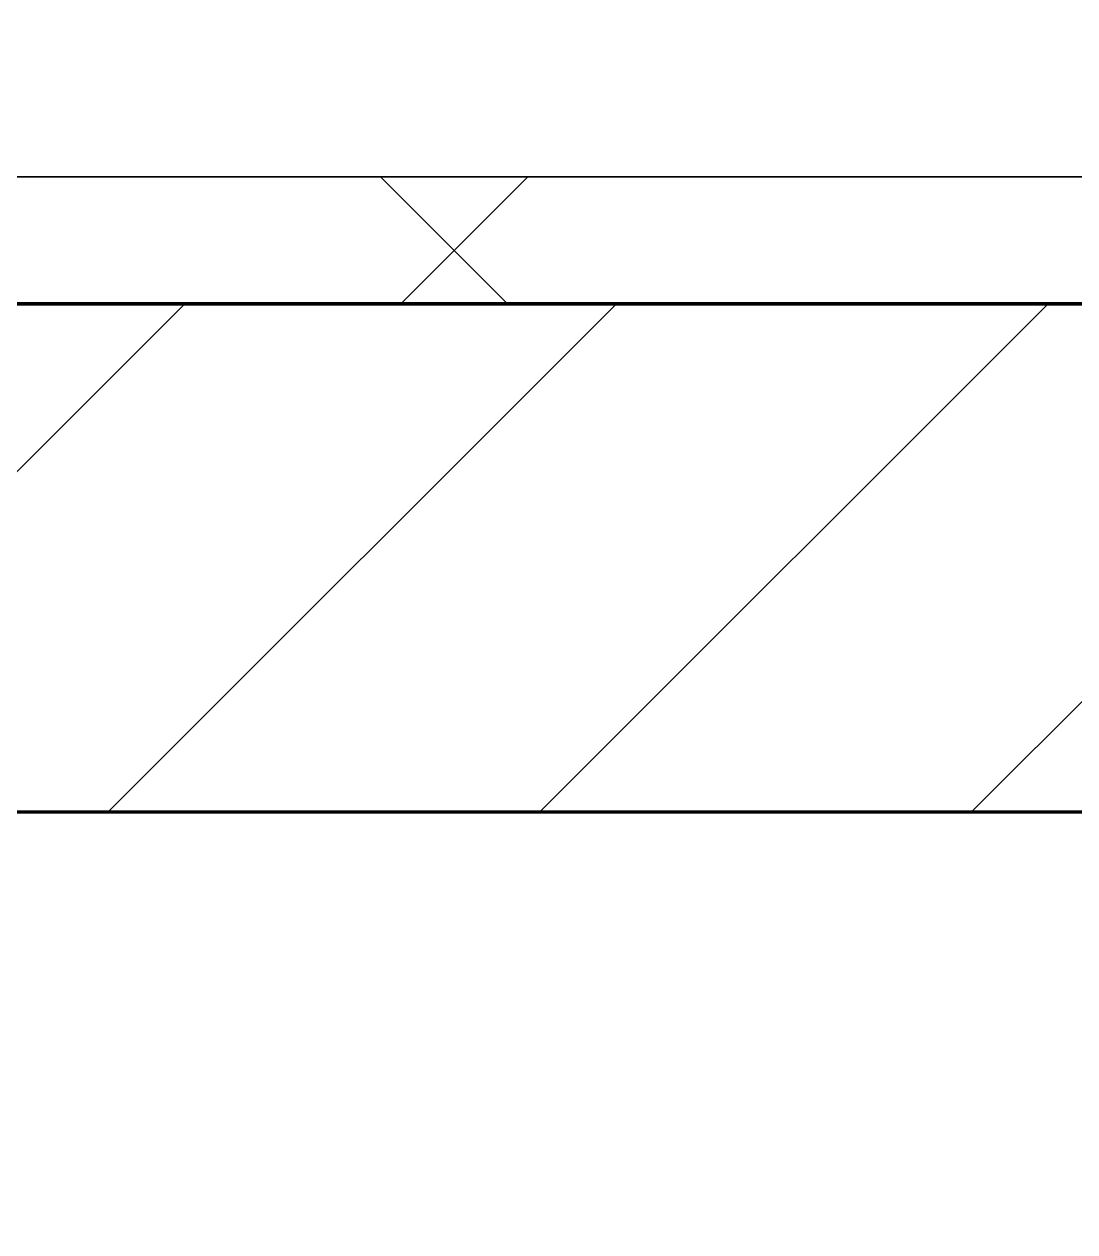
# Model space of a CAD drawing. Header units: millimetres. Extents: x -726012 to -647389, y -20772 to 18805.
# Drawn here: x -720569.3 to -720156.1, y 2584 to 3059 of the extents above; entities that cross this region are included whole.
import ezdxf
from ezdxf.xclip import XClip

# ---------------------------------------------------------------- set-up
doc = ezdxf.new("R2010")
doc.units = ezdxf.units.MM
doc.header["$XCLIPFRAME"] = 0
for name, color, linetype, lineweight in [('A-GLAZ-CURT', 2, 'Continuous', 9), ('A-WALL', 5, 'Continuous', 35), ('A-WALL-FNSH', 2, 'Continuous', 35), ('A-WALL-PATT', 1, 'Continuous', 35)]:
    doc.layers.add(name, color=color, linetype=linetype, lineweight=lineweight)
doc.layers.add('A11_ALU.SOLID SHEET', color=2, linetype='Continuous')

# ---------------------------------------------------------------- blocks, each defined once
blk = doc.blocks.new('PPLS-PP19_Custom Tile Pattern - Custom Tile Pattern-V36-4233-01 ENLARGED MULTI-PURPOSE LEVEL - REFLECTED CEILING PLAN - SHEET 4')
at = {"layer": 'A-GLAZ-CURT'}
for p, q in [((-300, 0), (300, 0)), ((300, 0), (-300, 0)), ((195.99, 0), (213.31, 0)), ((213.31, 0), (195.99, 0)), ((230.06, 0), (300, 0)), ((-300, -50), (300, -50)), ((300, -50), (-300, -50))]:
    blk.add_line(p, q, dxfattribs=at)
for points, knots in [([(-15.19, 0), (-13.07, 0), (7.48, 0), (42.82, 0), (88.72, 0), (120.63, 0), (138.28, 0), (138.53, 0)], [-461.142613, -461.142613, -461.142613, -461.142613, -429.606584, -390.253598, -346.313304, -291.370682, -290.5735, -290.5735, -290.5735, -290.5735]), ([(27.89, 0), (29.09, 0), (33.4, 0), (48.37, 0), (71.92, 0), (100.57, 0), (116.36, 0), (128.63, 0), (128.95, 0)], [-147.777612, -147.777612, -147.777612, -147.777612, -135.792042, -118.513713, -97.899267, -63.759246, -39.050993, -35.895543, -35.895543, -35.895543, -35.895543]), ([(136.44, 0), (121.66, 0), (86.93, 0), (51.16, 0), (31.18, 0)], [-106.750556, -106.750556, -106.750556, -106.750556, -59.610984, 0, 0, 0, 0]), ([(36.29, 0), (37.77, 0), (48.82, 0), (64.79, 0), (95.91, 0), (124.45, 0), (132.42, 0), (134.6, 0)], [-314.598523, -314.598523, -314.598523, -314.598523, -305.899624, -287.17622, -249.500363, -194.761443, -152.241002, -152.241002, -152.241002, -152.241002]), ([(114.39, 0), (114.2, 0), (112.08, 0), (105.42, 0), (94.78, 0), (90.68, 0), (88.44, 0)], [-8148.58938, -8148.58938, -8148.58938, -8148.58938, -8105.191388, -7723.759874, -7531.75727, -7313.902576, -7313.902576, -7313.902576, -7313.902576]), ([(156.8, 0), (152.59, 0), (139.6, 0), (114.81, 0), (94.22, 0), (88.54, 0)], [-496.308466, -496.308466, -496.308466, -496.308466, -458.593899, -401.860199, -381.017509, -381.017509, -381.017509, -381.017509]), ([(94.4, 0), (94.4, 0), (94.64, 0), (99.11, 0), (108.97, 0), (120.79, 0), (137.98, 0), (149.73, 0), (155.75, 0)], [-2348.345796, -2348.345796, -2348.345796, -2348.345796, -2310.419338, -2233.599744, -2052.234781, -1843.028543, -1530.39897, -1193.047058, -1193.047058, -1193.047058, -1193.047058]), ([(129.02, 0), (129.02, 0), (124.41, 0), (122.35, 0), (114.96, 0), (108.04, 0), (103.09, 0)], [-35.386604, -35.386604, -35.386604, -35.386604, -31.430235, -22.807238, -15.488593, 0, 0, 0, 0]), ([(155.85, 0), (154.77, 0), (150.5, 0), (143.29, 0), (134.04, 0), (126.24, 0), (118.6, 0), (114.23, 0), (111.98, 0), (105.66, 0), (105.23, 0), (105.23, 0)], [-10207.180381, -10207.180381, -10207.180381, -10207.180381, -10098.273015, -9847.788484, -9677.714971, -9567.007022, -9453.21225, -9220.200448, -9012.77275, -8966.157302, -8929.495943, -8929.495943, -8929.495943, -8929.495943]), ([(105.26, 0), (105.52, 0), (111.01, 0), (112.65, 0), (113.59, 0)], [-8920.561005, -8920.561005, -8920.561005, -8920.561005, -8814.835624, -8577.462505, -8577.462505, -8577.462505, -8577.462505]), ([(128.58, 0), (128.8, 0), (130.16, 0), (139.26, 0), (152.67, 0), (161.24, 0), (162.19, 0), (162.75, 0)], [-633.326174, -633.326174, -633.326174, -633.326174, -627.736123, -618.981161, -602.094757, -592.980799, -581.414464, -581.414464, -581.414464, -581.414464]), ([(137.1, 0), (136, 0), (133.64, 0), (129.87, 0), (129.11, 0)], [-670.405967, -670.405967, -670.405967, -670.405967, -651.020627, -640.742133, -640.742133, -640.742133, -640.742133]), ([(156.77, 0), (158.18, 0), (169.64, 0), (185.23, 0), (193.62, 0), (194.69, 0), (194.79, 0)], [-1173.996678, -1173.996678, -1173.996678, -1173.996678, -1095.004608, -529.74427, -295.064701, -265.121568, -265.121568, -265.121568, -265.121568]), ([(168.37, 0), (167.68, 0), (164.96, 0), (161.13, 0), (157.72, 0)], [-543.375029, -543.375029, -543.375029, -543.375029, -530.793311, -499.095705, -499.095705, -499.095705, -499.095705]), ([(193.8, 0), (193.33, 0), (190.11, 0), (183.13, 0), (171, 0), (161.95, 0), (161.28, 0), (158.35, 0), (157.85, 0), (157.77, 0)], [-11665.349007, -11665.349007, -11665.349007, -11665.349007, -11565.880756, -11105.624034, -10839.086983, -10768.332124, -10666.779182, -10580.760289, -10550.278881, -10550.278881, -10550.278881, -10550.278881]), ([(292.32, 0), (281.4, 0), (251.65, 0), (207.11, 0), (177.41, 0), (159.34, 0), (158.33, 0), (158.3, 0)], [-277.543685, -277.543685, -277.543685, -277.543685, -244.693688, -187.987675, -143.776725, -129.632772, -123.352749, -123.352749, -123.352749, -123.352749]), ([(159.07, 0), (159.13, 0), (160.84, 0), (165.21, 0), (174.15, 0), (185.98, 0), (208.82, 0), (219.42, 0), (230.06, 0)], [-115.643202, -115.643202, -115.643202, -115.643202, -114.681583, -87.660824, -65.295536, -41.623857, -24.459831, 0, 0, 0, 0]), ([(162.75, 0), (165.4, 0), (170.91, 0), (172.61, 0), (172.61, 0)], [-111.264224, -111.264224, -111.264224, -111.264224, -56.742688, -19.085662, -19.085662, -19.085662, -19.085662]), ([(247.1, 0), (246.76, 0), (245.04, 0), (238.34, 0), (226.56, 0), (221.1, 0), (200.27, 0), (182.99, 0), (174.27, 0), (169.67, 0), (168.99, 0)], [-9649.085549, -9649.085549, -9649.085549, -9649.085549, -9581.591397, -9406.094246, -9221.510254, -9016.44624, -8717.832359, -8253.978395, -8152.463617, -8069.855175, -8069.855175, -8069.855175, -8069.855175]), ([(215.22, 0), (214.62, 0), (210.55, 0), (203.98, 0), (187.54, 0), (175.3, 0), (169.49, 0)], [-203.825446, -203.825446, -203.825446, -203.825446, -198.527383, -184.406837, -162.427601, -142.916156, -142.916156, -142.916156, -142.916156]), ([(171.51, 0), (176.48, 0), (193.23, 0), (201.73, 0), (208.81, 0), (213.9, 0), (241.96, 0), (266.73, 0), (281.71, 0), (289.39, 0), (292.44, 0), (293.37, 0)], [-7971.819559, -7971.819559, -7971.819559, -7971.819559, -7784.112253, -7606.717214, -7289.299508, -7042.621073, -6582.165592, -6068.460911, -5766.029927, -5566.724884, -5463.307426, -5463.307426, -5463.307426, -5463.307426]), ([(172.07, 0), (177.66, 0), (187.87, 0), (201.08, 0), (207.47, 0), (213.96, 0), (215.11, 0)], [-255.364076, -255.364076, -255.364076, -255.364076, -237.955587, -223.92608, -215.862851, -208.75215, -208.75215, -208.75215, -208.75215]), ([(300, 0), (288.22, 0), (262, 0), (230.43, 0), (219.94, 0), (219.02, 0)], [-12528.858583, -12528.858583, -12528.858583, -12528.858583, -11905.454923, -11162.864862, -10856.732305, -10856.732305, -10856.732305, -10856.732305]), ([(219.9, 0), (220.86, 0), (227.84, 0), (242.06, 0), (246.54, 0), (246.96, 0)], [-10670.940496, -10670.940496, -10670.940496, -10670.940496, -10511.382485, -9925.173265, -9834.877357, -9834.877357, -9834.877357, -9834.877357]), ([(284.76, 0), (284.76, 0), (285.09, 0), (287.47, 0), (293.59, 0), (297.76, 0), (300, 0)], [-4110.630118, -4110.630118, -4110.630118, -4110.630118, -4053.389046, -3959.664717, -3862.421465, -3746.95702, -3746.95702, -3746.95702, -3746.95702]), ([(293.34, 0), (292.14, 0), (289.12, 0), (285.38, 0), (284.87, 0)], [-4539.118746, -4539.118746, -4539.118746, -4539.118746, -4358.271401, -4143.037883, -4143.037883, -4143.037883, -4143.037883]), ([(293.45, 0), (295.06, 0), (296.91, 0), (297.86, 0), (298.09, 0)], [-5460.501126, -5460.501126, -5460.501126, -5460.501126, -5280.360606, -5199.253518, -5199.253518, -5199.253518, -5199.253518])]:
    blk.add_open_spline(points, degree=3, knots=knots, dxfattribs=at)
for points in [[(168.74, 0), (168.74, 0), (169.81, 0), (171.51, 0)], [(195.11, 0), (194.91, 0), (194.44, 0), (193.8, 0)], [(300, 0), (297.81, 0), (295.62, 0), (293.43, 0)], [(297.38, 0), (296.48, 0), (295.15, 0), (293.44, 0)]]:
    blk.add_open_spline(points, degree=3, dxfattribs=at)
blk = doc.blocks.new('PPLS-PP19_Custom Tile Pattern - Custom Tile Pattern-V37-4233-01 ENLARGED MULTI-PURPOSE LEVEL - REFLECTED CEILING PLAN - SHEET 4')
at = {"layer": 'A-GLAZ-CURT'}
for p, q in [((-300, 0), (300, 0)), ((300, 0), (-300, 0)), ((-293.07, 0), (-275.75, 0)), ((-275.75, 0), (-293.07, 0)), ((-222.32, 0), (-205, 0)), ((-205, 0), (-222.32, 0)), ((-300, -50), (300, -50)), ((300, -50), (-300, -50))]:
    blk.add_line(p, q, dxfattribs=at)
at = {"layer": 'A-GLAZ-CURT', "flags": 128}
for points in [[(-300, 0), (-291.56, 0), (-283.3, 0), (-275.2, 0), (-267.26, 0), (-259.45, 0), (-251.77, 0), (-244.2, 0), (-236.74, 0), (-229.36, 0), (-222.06, 0), (-214.83, 0), (-207.71, 0), (-200.76, 0), (-194.02, 0), (-187.54, 0), (-181.38, 0), (-175.58, 0), (-170.25, 0)], [(-169.9, 0), (-174.47, 0), (-179.49, 0), (-184.81, 0), (-190.44, 0), (-196.37, 0), (-202.58, 0), (-209.04, 0), (-215.73, 0), (-222.63, 0), (-229.72, 0), (-236.97, 0), (-244.39, 0), (-251.96, 0), (-259.67, 0), (-267.51, 0), (-275.48, 0), (-283.55, 0), (-291.73, 0), (-300, 0)], [(-169.88, 0), (-165.64, 0), (-162.01, 0), (-159.53, 0), (-157.46, 0), (-154.52, 0), (-149.42, 0), (-141.84, 0), (-132.81, 0), (-126.08, 0)], [(-125.17, 0), (-128.55, 0), (-134.16, 0), (-140.03, 0), (-145.5, 0), (-150.63, 0), (-155.53, 0), (-160.27, 0), (-164.95, 0), (-169.65, 0)]]:
    blk.add_lwpolyline(points, dxfattribs=at)
at = {"layer": 'A-GLAZ-CURT'}
for points, knots in [([(-300, 0), (-284.65, 0), (-236.57, 0), (-174.61, 0), (-129.95, 0), (-112.43, 0), (-104.46, 0), (-101.61, 0)], [-5323.127839, -5323.127839, -5323.127839, -5323.127839, -4502.809032, -2700.551212, -1002.059161, -460.363443, -229.767845, -229.767845, -229.767845, -229.767845]), ([(-101.94, 0), (-111.77, 0), (-143.96, 0), (-202.69, 0), (-262.56, 0), (-294.48, 0), (-300, 0)], [-18185.849118, -18185.849118, -18185.849118, -18185.849118, -17136.203329, -15131.813646, -13729.592194, -13439.944408, -13439.944408, -13439.944408, -13439.944408]), ([(-137.88, 0), (-140.56, 0), (-147.66, 0), (-147.69, 0), (-158.72, 0), (-174.02, 0), (-185.59, 0), (-209.77, 0), (-232.01, 0), (-255.22, 0), (-262.59, 0), (-264.9, 0), (-265.4, 0)], [-3187.727384, -3187.727384, -3187.727384, -3187.727384, -2919.378265, -2477.344047, -2237.412286, -2029.680487, -1755.085331, -1400.429864, -858.079193, -543.655514, -208.940337, 0, 0, 0, 0]), ([(-258.6, 0), (-257.91, 0), (-254.26, 0), (-241.25, 0), (-225.99, 0), (-213.1, 0), (-200.2, 0), (-185.8, 0), (-171.77, 0), (-158.7, 0), (-157.22, 0)], [-5722.54675, -5722.54675, -5722.54675, -5722.54675, -5657.471696, -5413.335975, -5017.494783, -4832.723979, -4666.091899, -4349.945572, -4000.813434, -3840.635403, -3840.635403, -3840.635403, -3840.635403]), ([(-169.9, 0), (-172.68, 0), (-181.67, 0), (-199.46, 0), (-216.65, 0), (-231.26, 0), (-233.46, 0), (-234, 0)], [-1915.448869, -1915.448869, -1915.448869, -1915.448869, -1763.376603, -1422.553702, -978.033455, -846.069444, -682.911962, -682.911962, -682.911962, -682.911962]), ([(-233.49, 0), (-233.44, 0), (-232.38, 0), (-230.74, 0), (-225.3, 0), (-223.63, 0)], [-455.274641, -455.274641, -455.274641, -455.274641, -440.605512, -119.536984, 0, 0, 0, 0]), ([(-223.63, 0), (-219.39, 0), (-206.17, 0), (-188.58, 0), (-175.13, 0), (-169.91, 0)], [-5463.295695, -5463.295695, -5463.295695, -5463.295695, -5161.076232, -4739.070012, -4465.409639, -4465.409639, -4465.409639, -4465.409639]), ([(-169.12, 0), (-163.36, 0), (-151.86, 0), (-136.84, 0), (-127.33, 0), (-124.19, 0), (-123.43, 0), (-123.28, 0)], [-4451.57427, -4451.57427, -4451.57427, -4451.57427, -4149.119819, -3839.893365, -3647.167523, -3488.92562, -3439.852845, -3439.852845, -3439.852845, -3439.852845]), ([(-133.82, 0), (-135.51, 0), (-137.8, 0), (-149.31, 0), (-158.69, 0), (-165.56, 0), (-168.84, 0)], [-2731.647847, -2731.647847, -2731.647847, -2731.647847, -2418.507304, -2308.929706, -2113.765672, -1934.917225, -1934.917225, -1934.917225, -1934.917225]), ([(-152.35, 0), (-151.03, 0), (-147.71, 0), (-143.57, 0), (-138.62, 0)], [-3494.978217, -3494.978217, -3494.978217, -3494.978217, -3371.022232, -3227.460399, -3227.460399, -3227.460399, -3227.460399]), ([(-118.78, 0), (-121.86, 0), (-126.28, 0), (-136.96, 0), (-147.46, 0), (-150.03, 0), (-150.57, 0)], [-5938.474035, -5938.474035, -5938.474035, -5938.474035, -5700.061948, -5508.838257, -5298.784692, -5196.16478, -5196.16478, -5196.16478, -5196.16478]), ([(-150.34, 0), (-150.07, 0), (-147.75, 0), (-142.6, 0), (-127.26, 0), (-107.3, 0), (-90.42, 0), (-75.26, 0), (-68.41, 0), (-65.12, 0), (-63.63, 0)], [-4948.728362, -4948.728362, -4948.728362, -4948.728362, -4883.323924, -4440.880425, -4054.690705, -3793.097032, -3402.597032, -3144.956779, -3050.982048, -2969.237017, -2969.237017, -2969.237017, -2969.237017]), ([(-26.75, 0), (-27.82, 0), (-36.18, 0), (-53.55, 0), (-78.2, 0), (-110.94, 0), (-130.52, 0), (-147.74, 0), (-149.07, 0)], [-8718.362214, -8718.362214, -8718.362214, -8718.362214, -8532.293389, -8073.216054, -7508.296369, -7004.680444, -6449.282163, -6277.220794, -6277.220794, -6277.220794, -6277.220794]), ([(-148.23, 0), (-146.94, 0), (-140.15, 0), (-137.28, 0), (-133.93, 0), (-128.78, 0), (-126.5, 0)], [-6162.058746, -6162.058746, -6162.058746, -6162.058746, -6017.569127, -5560.701257, -5364.112219, -5231.017328, -5231.017328, -5231.017328, -5231.017328]), ([(-101.57, 0), (-101.82, 0), (-109.91, 0), (-122.65, 0), (-139.03, 0), (-146.11, 0), (-146.95, 0)], [-1388.093928, -1388.093928, -1388.093928, -1388.093928, -1374.161226, -945.742622, -741.901385, -489.130243, -489.130243, -489.130243, -489.130243]), ([(-146.69, 0), (-146.59, 0), (-145.49, 0), (-135.69, 0), (-128.29, 0), (-125.15, 0)], [-420.34245, -420.34245, -420.34245, -420.34245, -406.956646, -290.263673, 0, 0, 0, 0]), ([(-127.41, 0), (-131.63, 0), (-133.16, 0), (-134.09, 0), (-134.15, 0)], [-8540.990293, -8540.990293, -8540.990293, -8540.990293, -8266.114998, -8246.473386, -8246.473386, -8246.473386, -8246.473386]), ([(-134.15, 0), (-133.32, 0), (-130.31, 0), (-119.54, 0), (-107.8, 0), (-102.63, 0)], [-7657.439573, -7657.439573, -7657.439573, -7657.439573, -7293.749979, -6839.55839, -6479.371946, -6479.371946, -6479.371946, -6479.371946]), ([(-120.13, 0), (-120.14, 0), (-120.24, 0), (-121.3, 0), (-129.25, 0), (-133.82, 0)], [-2933.992132, -2933.992132, -2933.992132, -2933.992132, -2920.575025, -2840.280255, -2731.647847, -2731.647847, -2731.647847, -2731.647847]), ([(-113.43, 0), (-113.44, 0), (-113.96, 0), (-119.73, 0), (-125.43, 0), (-127.03, 0), (-127.41, 0)], [-328.499627, -328.499627, -328.499627, -328.499627, -282.672656, -98.539552, -24.539552, 0, 0, 0, 0]), ([(-126.5, 0), (-122.44, 0), (-108.71, 0), (-86.68, 0), (-63.44, 0), (-54.4, 0), (-48.53, 0), (-39.19, 0), (-34.17, 0), (-33.18, 0)], [-5231.017328, -5231.017328, -5231.017328, -5231.017328, -4994.692869, -4542.524482, -4008.285538, -3689.699207, -3546.54457, -3315.260113, -3255.208312, -3255.208312, -3255.208312, -3255.208312]), ([(-125.15, 0), (-124.93, 0), (-121.96, 0), (-113.01, 0), (-98.9, 0), (-85.29, 0), (-71.67, 0), (-65.93, 0), (-65.07, 0)], [-3362.7396, -3362.7396, -3362.7396, -3362.7396, -3342.215224, -3074.362186, -2902.289527, -2605.247022, -2322.099534, -2241.8264, -2241.8264, -2241.8264, -2241.8264]), ([(-122.08, 0), (-122.01, 0), (-121.69, 0), (-121.2, 0), (-120.88, 0)], [-3136.336417, -3136.336417, -3136.336417, -3136.336417, -3110.304437, -3035.164275, -3035.164275, -3035.164275, -3035.164275]), ([(-36.33, 0), (-36.43, 0), (-37.27, 0), (-45.02, 0), (-46.13, 0), (-60.59, 0), (-81.23, 0), (-99.51, 0), (-114.02, 0), (-117.28, 0), (-118.78, 0)], [-1855.773136, -1855.773136, -1855.773136, -1855.773136, -1810.870157, -1672.078046, -1405.135169, -1060.00838, -740.068933, -229.489605, -116.330425, 0, 0, 0, 0]), ([(-117.74, 0), (-117.19, 0), (-114.78, 0), (-113.43, 0), (-113.43, 0)], [-821.249067, -821.249067, -821.249067, -821.249067, -394.672656, -330.879064, -330.879064, -330.879064, -330.879064]), ([(-36.62, 0), (-36.62, 0), (-40.35, 0), (-44.32, 0), (-58.97, 0), (-85.2, 0), (-107.61, 0), (-116.56, 0), (-117.56, 0)], [-4069.478503, -4069.478503, -4069.478503, -4069.478503, -3858.647035, -3538.256648, -2842.901703, -2193.204658, -1433.981041, -985.49888, -985.49888, -985.49888, -985.49888]), ([(-115.82, 0), (-114.96, 0), (-111.39, 0), (-104.99, 0), (-102.13, 0)], [-5724.064692, -5724.064692, -5724.064692, -5724.064692, -5430.283136, -5236.91025, -5236.91025, -5236.91025, -5236.91025]), ([(-33.8, 0), (-36.03, 0), (-43.13, 0), (-56.24, 0), (-75.59, 0), (-94, 0), (-112.01, 0), (-114.94, 0), (-115.63, 0)], [-1948.617768, -1948.617768, -1948.617768, -1948.617768, -1792.521578, -1466.981642, -1208.454564, -789.402658, -501.969187, -243.577221, -243.577221, -243.577221, -243.577221]), ([(-101.6, 0), (-99.78, 0), (-92.96, 0), (-71.33, 0), (-42.53, 0), (-12.78, 0), (4.23, 0), (9.64, 0), (10.14, 0), (10.18, 0)], [-5225.153071, -5225.153071, -5225.153071, -5225.153071, -5103.229623, -4799.173296, -4065.652676, -3589.737505, -3285.047089, -3066.359526, -3044.715262, -3044.715262, -3044.715262, -3044.715262]), ([(-72.93, 0), (-75.51, 0), (-84.1, 0), (-94.69, 0), (-101.57, 0)], [-19442.345229, -19442.345229, -19442.345229, -19442.345229, -18935.241197, -18198.990239, -18198.990239, -18198.990239, -18198.990239]), ([(-101.56, 0), (-98.45, 0), (-87.96, 0), (-74.02, 0), (-62.74, 0), (-60.36, 0), (-59.97, 0)], [-6454.417548, -6454.417548, -6454.417548, -6454.417548, -6236.997189, -5713.340575, -5140.470607, -5006.787413, -5006.787413, -5006.787413, -5006.787413]), ([(-91.46, 0), (-90.09, 0), (-84.7, 0), (-77.43, 0), (-72.73, 0), (-72.64, 0), (-72.64, 0)], [-19832.387487, -19832.387487, -19832.387487, -19832.387487, -19753.885894, -19541.04734, -19478.625389, -19471.062469, -19471.062469, -19471.062469, -19471.062469]), ([(-63.96, 0), (-64.13, 0), (-72.5, 0), (-80.63, 0), (-86.16, 0)], [-2171.769325, -2171.769325, -2171.769325, -2171.769325, -2007.031671, -1681.3698, -1681.3698, -1681.3698, -1681.3698]), ([(-29.03, 0), (-33.97, 0), (-43.74, 0), (-56.37, 0), (-71.66, 0), (-77.83, 0), (-82.66, 0), (-83.28, 0), (-83.28, 0)], [-2680.714891, -2680.714891, -2680.714891, -2680.714891, -2413.671296, -2161.752162, -2006.592567, -1646.621388, -1424.436217, -1393.971743, -1393.971743, -1393.971743, -1393.971743]), ([(-83.28, 0), (-83.28, 0), (-82.91, 0), (-76.14, 0), (-62.97, 0), (-48.14, 0), (-37.18, 0), (-34.52, 0), (-33.34, 0)], [-1393.4169, -1393.4169, -1393.4169, -1393.4169, -1353.722004, -1274.333717, -1073.56893, -651.549973, -296.515819, -142.271978, -142.271978, -142.271978, -142.271978])]:
    blk.add_open_spline(points, degree=3, knots=knots, dxfattribs=at)
for points in [[(-101.31, 0), (-98.54, 0), (-95.33, 0), (-91.46, 0)], [(-86.16, 0), (-90.92, 0), (-95.76, 0), (-100.85, 0)]]:
    blk.add_open_spline(points, degree=3, dxfattribs=at)
blk = doc.blocks.new('*U885')
at = {"layer": 'A-GLAZ-CURT'}
for name, p in [('PPLS-PP19_Custom Tile Pattern - Custom Tile Pattern-V36-4233-01 ENLARGED MULTI-PURPOSE LEVEL - REFLECTED CEILING PLAN - SHEET 4', (-44400, 10540.41)), ('PPLS-PP19_Custom Tile Pattern - Custom Tile Pattern-V37-4233-01 ENLARGED MULTI-PURPOSE LEVEL - REFLECTED CEILING PLAN - SHEET 4', (-43800, 10540.41))]:
    blk.add_blockref(name, p, dxfattribs=at)
blk = doc.blocks.new('*U1287')
blk.add_lwpolyline([(21173.36, -580), (28210, -580), (28210, -6849.96), (45954.15, -6849.96), (45954.15, 600), (82995.06, 600), (83086.47, 650), (90052, 650), (90392, 990), (103159.16, 990), (103159.16, 4990), (21173.36, 4990), (21173.36, 3485.45), (21203.36, 3485.45), (21203.36, 925.54), (21173.36, 925.54), (21173.36, -580)])

msp = doc.modelspace()

# ---------------------------------------------------------------- hatches: boundary and pattern name
at = {"layer": 'A-WALL-PATT', "lineweight": 9}
h = msp.add_hatch(dxfattribs=at)
h.set_pattern_fill('FP_3', color=256, style=0, pattern_type=2)
h.set_pattern_definition([(45, (0, 0), (-212.13203, 212.13203), []), (135, (0, 0), (-212.13203, -212.13203), [])])
h.paths.add_polyline_path([(-716522.37, 2949.02), (-716472.37, 2949.02), (-716472.37, 2999.02), (-717816.03, 2999.02), (-717873.44, 2973.37), (-717872.37, 2969.02), (-717875.3, 2961.95), (-717882.37, 2959.02), (-717884.96, 2959.36), (-717891.03, 2964.02), (-717892.03, 2965.06), (-717927.94, 2949.02), (-716722.37, 2949.02)])
h.paths.add_polyline_path([(-718202.34, 2949.02), (-717941.23, 2949.02), (-717957.37, 2985.16), (-717926.34, 2999.02), (-722165.55, 2999.02), (-722165.55, 2949.02), (-718270.68, 2949.02)])
h = msp.add_hatch(dxfattribs=at)
h.set_pattern_fill('FP_2', color=256, style=0, pattern_type=2)
h.set_pattern_definition([(45, (0, 0), (-84.852814, 84.852814), [])])
h.paths.add_polyline_path([(-716782.37, 2749.02), (-716722.37, 2749.02), (-716722.37, 2949.02), (-717927.94, 2949.02), (-717939.02, 2944.07), (-717941.23, 2949.02), (-722165.55, 2949.02), (-722165.55, 2749.02), (-717792.36, 2749.02)])

# ---------------------------------------------------------------- linework, layer by layer
at = {"layer": 'A-WALL', "color": 7, "lineweight": 70}
for p, q in [((-722165.55, 2949.02), (-717982.37, 2949.02)), ((-717982.37, 2949.02), (-722165.55, 2949.02)), ((-718122.37, 2749.02), (-721959.02, 2749.02))]:
    msp.add_line(p, q, dxfattribs=at)
at = {"layer": 'A-WALL-FNSH', "color": 250}
msp.add_line((-722165.55, 2999.02), (-717982.37, 2999.02), dxfattribs=at)

# ---------------------------------------------------------------- block references
msp.add_blockref('*U885', (-676282.37, -7541.39))

# ---------------------------------------------------------------- next in the draw order: block references
at = {"layer": 'A11_ALU.SOLID SHEET'}
ref = msp.add_blockref('*U1287', (-744682.37, 3579.02), dxfattribs=at)
XClip(ref).set_block_clipping_path([(22516.8245944298, -23612.0000696909), (92487.8891097467, 7199.9972603897)])

doc.saveas('drawing.dxf')
